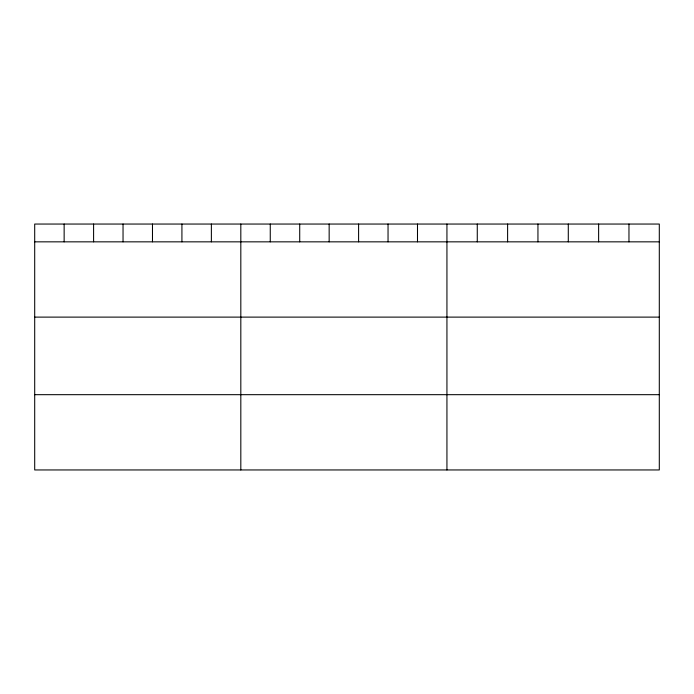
<?xml version="1.0" encoding="UTF-8"?>
<svg xmlns="http://www.w3.org/2000/svg" width="694" height="694" viewBox="0 0 694 694"><rect width="100%" height="100%" fill="white"/><g stroke="black" fill="none" stroke-linecap="round" stroke-linejoin="round"><path stroke-width="1.04" d="M659.3 241.842L659.3 469.951L34.7 469.951L34.7 224.049L659.3 224.049L659.3 241.842L34.7 241.842M34.7 317.115L659.3 317.115M34.7 394.678L659.3 394.678M628.964 224.049L628.964 241.842M598.627 224.049L598.627 241.842M568.291 224.049L568.291 241.842M537.945 224.049L537.945 241.842M507.609 224.049L507.609 241.842M477.272 224.049L477.272 241.842M446.936 224.049L446.936 469.951M417.493 224.049L417.493 241.842M388.041 224.049L388.041 241.842M358.598 224.049L358.598 241.842M329.156 224.049L329.156 241.842M299.713 224.049L299.713 241.842M270.261 224.049L270.261 241.842M240.818 224.049L240.818 469.951M211.375 224.049L211.375 241.842M181.923 224.049L181.923 241.842M152.48 224.049L152.48 241.842M123.038 224.049L123.038 241.842M93.595 224.049L93.595 241.842M64.143 224.049L64.143 241.842"/></g></svg>
